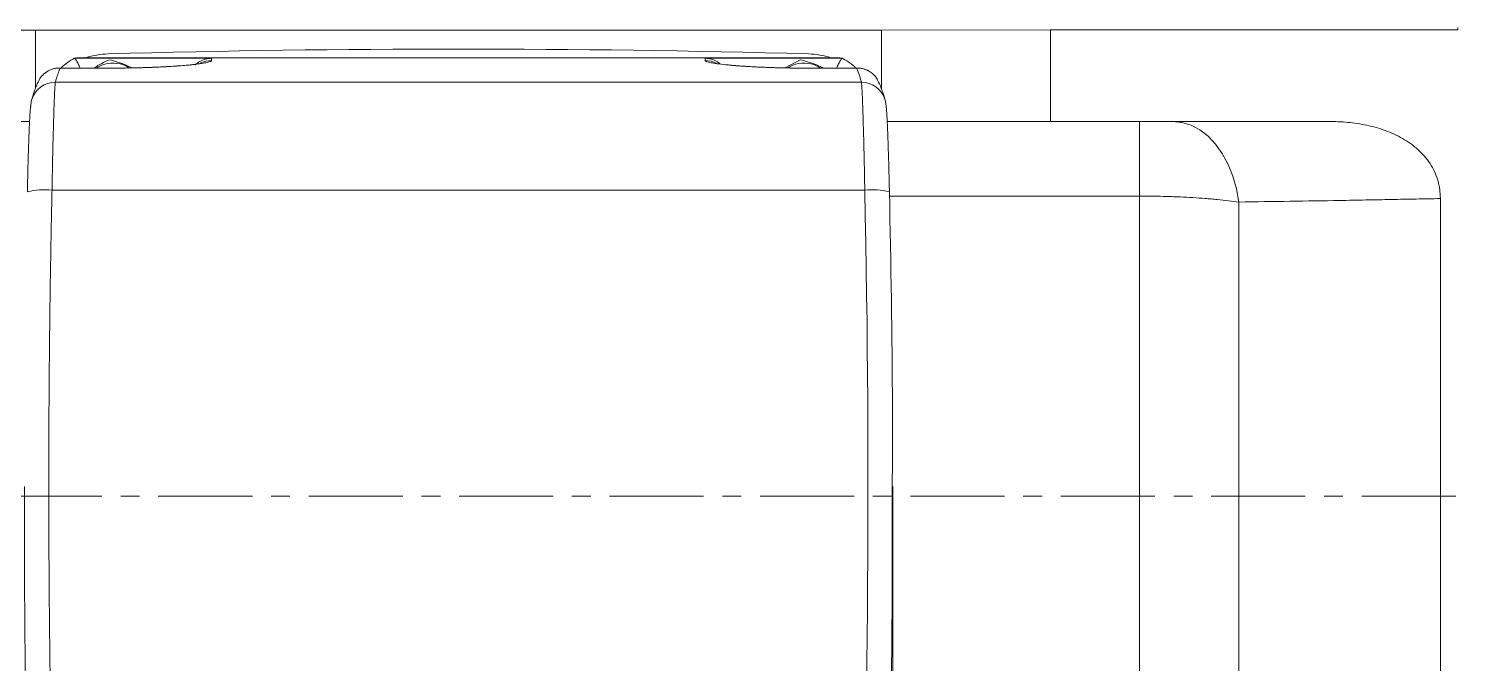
# Model space of a CAD drawing. Header units: millimetres. Extents: x -1229 to 6348, y -522 to 5252.
# Drawn here: x 664.9 to 955.4, y 1561 to 1689.7 of the extents above; entities that cross this region are included whole.
import ezdxf

# ---------------------------------------------------------------- set-up
doc = ezdxf.new("R2010")
doc.units = ezdxf.units.MM
doc.header["$LTSCALE"] = 25.4
doc.linetypes.add('CENTERX2', pattern=[0.8, 0.5, -0.1, 0.1, -0.1])
doc.layers.add('Centerline', color=5, linetype='CENTERX2', lineweight=5)

# ---------------------------------------------------------------- blocks, each defined once
blk = doc.blocks.new('HHI 365TS FRONT VIEW')
at = {"color": 7, "linetype": 'Continuous', "lineweight": 5}
for p, q in [((-519.7, 94.6), (-485.41, 94.49)), ((-485.41, 94.49), (-313.99, 94.49)), ((-485.41, 94.49), (-485.41, 82.76)), ((-313.99, 94.49), (-279.7, 94.6)), ((-313.99, 94.49), (-313.99, 82.61)), ((-279.7, 94.6), (-197.2, 94.6)), ((-279.7, 94.6), (-279.7, 76)), ((-197.2, 94.6), (-197.2, 95.04)), ((-477.5, 88.83), (-449.7, 88.83)), ((-324.2, 88.9), (-475.2, 88.9)), ((-449.7, 88.83), (-449.7, 88.36)), ((-349.7, 88.83), (-321.9, 88.83)), ((-349.7, 88.36), (-349.7, 88.83)), ((-333.46, 86.86), (-330.45, 88.52)), ((-469.7, 86.83), (-480.58, 86.83)), ((-469.7, 86.82), (-480.35, 86.82)), ((-468.96, 86.83), (-469.7, 86.82)), ((-469.7, 86.82), (-469.7, 86.83)), ((-318.82, 86.83), (-329.7, 86.83)), ((-329.7, 86.83), (-329.7, 86.82)), ((-319.05, 86.82), (-329.7, 86.82)), ((-481.36, 83.96), (-318.04, 83.96)), ((-537.74, 76), (-486.59, 76)), ((-312.81, 76), (-261.66, 76)), ((-261.66, 76), (-261.66, 60.87)), ((-317.36, 62.05), (-482.04, 62.05)), ((-312.35, 60.87), (-261.66, 60.87)), ((-261.66, 60.87), (-261.66, -60.87)), ((-241.59, 59.66), (-241.59, -59.66)), ((-200.72, 60.37), (-200.72, -60.37)), ((-311.7, -37.28), (-311.7, 2))]:
    blk.add_line(p, q, dxfattribs=at)
at = {"color": 7, "linetype": 'Continuous', "lineweight": 5, "flags": 128}
for points in [[(-486.36, 79.13), (-486.24, 80.08), (-486.12, 80.51)], [(-313.04, 79.13), (-313.16, 80.08), (-313.28, 80.51)], [(-254.97, 76), (-253.09, 75.81), (-251.24, 75.24), (-249.47, 74.29), (-247.8, 73), (-246.27, 71.38), (-244.91, 69.47), (-243.74, 67.29), (-242.78, 64.9), (-242.06, 62.34), (-241.59, 59.66)]]:
    blk.add_lwpolyline(points, dxfattribs=at)
at = {"color": 7, "linetype": 'Continuous', "lineweight": 5}
for centre, radius, start, end in [((-399.7, -2499.35), 2590.03, 88.43001, 91.56999), ((-470.25, 74.16), 15.55, 91.5225, 108.5643), ((-449.7, 83.36), 5, 89.9993, 117.6307), ((-349.7, 83.36), 5, 62.3731, 90.001), ((-329.15, 74.16), 15.55, 71.4357, 88.4775), ((-481.37, 78.97), 4.99, 89.8837, 161.9905), ((-318.03, 78.97), 4.99, 18.0095, 90.1163), ((-483.62, 47.43), 14.71, 83.8318, 103.4424), ((-315.78, 47.43), 14.71, 76.5576, 96.1682)]:
    blk.add_arc(centre, radius, start, end, dxfattribs=at)
for points, knots in [([(-477.5, 88.85), (-477.98, 88.55), (-478.94, 87.96), (-479.85, 87.25), (-480.24, 86.83), (-480.24, 86.83)], [0, 0, 0, 0, 0.487843, 0.996347, 1, 1, 1, 1]), ([(-476.44, 88.88), (-476.5, 88.88), (-476.6, 88.88), (-476.74, 88.87), (-476.88, 88.87), (-477, 88.87), (-477.11, 88.86), (-477.2, 88.86), (-477.31, 88.86), (-477.42, 88.85), (-477.49, 88.84), (-477.52, 88.84), (-477.53, 88.83), (-477.51, 88.83), (-477.5, 88.83)], [0, 0, 0, 0, 0.0759726, 0.1501251, 0.222632, 0.2936801, 0.3634677, 0.4322042, 0.5001086, 0.6263439, 0.7489626, 0.8339074, 0.9173167, 1, 1, 1, 1]), ([(-476.36, 86.83), (-476.43, 86.97), (-476.63, 87.47), (-476.95, 88.11), (-477.28, 88.69), (-477.43, 88.78), (-477.5, 88.83)], [0, 0, 0, 0, 0.119974, 0.402386, 0.708588, 1, 1, 1, 1]), ([(-473.51, 86.83), (-473.5, 86.83), (-472.49, 87.57), (-471.47, 88.04), (-470.45, 88.52)], [0, 0, 0, 0, 0.004531, 1, 1, 1, 1]), ([(-473.03, 86.83), (-472.67, 87.05), (-471.64, 87.7), (-469.51, 87.89), (-467.51, 87.63), (-466.63, 87.01), (-466.4, 86.85)], [0, 0, 0, 0, 0.18194, 0.528812, 0.875685, 1, 1, 1, 1]), ([(-470.45, 88.52), (-469.31, 88.21), (-467.79, 87.81), (-466.26, 87.05), (-465.87, 86.86)], [0, 0, 0, 0, 0.746575, 1, 1, 1, 1]), ([(-449.7, 88.36), (-449.7, 88.35), (-449.7, 88.33), (-449.72, 88.31), (-449.74, 88.28), (-449.77, 88.25), (-449.81, 88.23), (-449.86, 88.2), (-449.97, 88.15), (-450.18, 88.08), (-450.58, 87.97), (-451.1, 87.87), (-451.97, 87.73), (-453.4, 87.54), (-455.42, 87.35), (-457.47, 87.19), (-458.98, 87.1), (-460.3, 87.04), (-461.4, 86.99), (-462.57, 86.94), (-463.86, 86.9), (-465.21, 86.87), (-466.37, 86.85), (-467.26, 86.84), (-467.87, 86.83), (-468.48, 86.83), (-469.09, 86.82), (-469.5, 86.82), (-469.7, 86.82)], [0, 0, 0, 0, 0.0179268, 0.0358165, 0.0536708, 0.0714919, 0.0892816, 0.1070418, 0.1247745, 0.1873217, 0.2489542, 0.311888, 0.3732952, 0.4984508, 0.6230172, 0.6880194, 0.7484377, 0.7804193, 0.8110197, 0.8432671, 0.8740358, 0.9061582, 0.9370176, 0.9498274, 0.9624857, 0.9750368, 0.9875262, 1, 1, 1, 1]), ([(-452.97, 87.43), (-452.96, 87.45), (-452.87, 87.61), (-453.48, 87.49), (-454.5, 87.43), (-455.88, 87.31), (-457.65, 87.18), (-459.84, 87.06), (-461.95, 86.96), (-464, 86.9), (-465.59, 86.86), (-466.72, 86.85), (-467.22, 86.84)], [0, 0, 0, 0, 0.027334, 0.197922, 0.322253, 0.455258, 0.597605, 0.710929, 0.828654, 0.889602, 0.951343, 1, 1, 1, 1]), ([(-452.98, 87.49), (-452.69, 87.73), (-451.7, 88.57), (-450.53, 88.72), (-449.7, 88.83)], [0, 0, 0, 0, 0.286973, 1, 1, 1, 1]), ([(-349.7, 88.83), (-348.87, 88.73), (-347.77, 88.6), (-346.83, 87.82), (-346.6, 87.63)], [0, 0, 0, 0, 0.758062, 1, 1, 1, 1]), ([(-329.7, 86.82), (-329.8, 86.82), (-330.01, 86.82), (-330.31, 86.82), (-330.62, 86.82), (-330.92, 86.83), (-331.23, 86.83), (-331.53, 86.83), (-331.83, 86.83), (-332.14, 86.84), (-332.44, 86.84), (-333.13, 86.85), (-334.19, 86.87), (-335.54, 86.9), (-336.82, 86.94), (-338, 86.99), (-339.1, 87.04), (-340.43, 87.1), (-341.94, 87.2), (-343.99, 87.35), (-346.02, 87.54), (-347.45, 87.73), (-348.31, 87.87), (-348.82, 87.97), (-349.22, 88.08), (-349.45, 88.16), (-349.58, 88.22), (-349.65, 88.27), (-349.69, 88.31), (-349.7, 88.34), (-349.7, 88.36)], [0, 0, 0, 0, 0.006236, 0.012471, 0.018711, 0.02496, 0.031225, 0.037512, 0.043826, 0.050173, 0.056558, 0.062987, 0.093831, 0.125961, 0.156703, 0.188948, 0.219643, 0.251758, 0.312246, 0.37736, 0.50307, 0.627684, 0.688774, 0.751425, 0.81287, 0.875288, 0.90631, 0.93743, 0.968656, 1, 1, 1, 1]), ([(-329.7, 86.82), (-330.35, 86.83), (-331.62, 86.83), (-333.97, 86.86), (-336.48, 86.93), (-338.83, 87.02), (-340.83, 87.13), (-342.46, 87.24), (-343.77, 87.35), (-344.8, 87.44), (-345.36, 87.5), (-345.51, 87.5), (-345.53, 87.5)], [0, 0, 0, 0, 0.074089, 0.144868, 0.280052, 0.405531, 0.519974, 0.656877, 0.774529, 0.875879, 0.988825, 1, 1, 1, 1]), ([(-332.99, 86.85), (-332.65, 87.06), (-331.63, 87.71), (-329.51, 87.89), (-327.5, 87.62), (-326.6, 87), (-326.36, 86.83)], [0, 0, 0, 0, 0.1756972, 0.522446, 0.8691964, 1, 1, 1, 1]), ([(-330.45, 88.52), (-329.31, 88.21), (-327.76, 87.8), (-326.21, 87.03), (-325.8, 86.83)], [0, 0, 0, 0, 0.73605, 1, 1, 1, 1]), ([(-321.9, 88.83), (-321.97, 88.78), (-322.12, 88.69), (-322.45, 88.11), (-322.77, 87.47), (-322.97, 86.97), (-323.04, 86.83)], [0, 0, 0, 0, 0.291412, 0.597614, 0.880029, 1, 1, 1, 1]), ([(-322.96, 88.88), (-322.9, 88.88), (-322.8, 88.88), (-322.66, 88.87), (-322.52, 88.87), (-322.4, 88.87), (-322.29, 88.86), (-322.2, 88.86), (-322.1, 88.86), (-322, 88.85), (-321.92, 88.84), (-321.88, 88.84), (-321.87, 88.83), (-321.89, 88.83), (-321.9, 88.83)], [0, 0, 0, 0, 0.075946, 0.150207, 0.222882, 0.294079, 0.363916, 0.43252, 0.500031, 0.60681, 0.709365, 0.808493, 0.905065, 1, 1, 1, 1]), ([(-319.18, 86.83), (-319.25, 86.9), (-319.75, 87.43), (-320.67, 88.12), (-321.56, 88.63), (-321.91, 88.82)], [0, 0, 0, 0, 0.090688, 0.650192, 1, 1, 1, 1]), ([(-484.65, 84.37), (-484.91, 83.86), (-485.45, 82.77), (-485.89, 81.3), (-486.12, 80.51)], [0, 0, 0, 0, 0.464462, 1, 1, 1, 1]), ([(-482.8, 86.27), (-483.2, 85.99), (-484, 85.43), (-484.56, 84.76), (-484.64, 84.4), (-484.65, 84.37)], [0, 0, 0, 0, 0.480042, 0.9598, 1, 1, 1, 1]), ([(-480.35, 86.82), (-480.42, 86.83), (-480.55, 86.83), (-480.76, 86.83), (-480.99, 86.81), (-481.28, 86.78), (-481.6, 86.72), (-481.92, 86.64), (-482.23, 86.53), (-482.51, 86.42), (-482.71, 86.32), (-482.8, 86.27)], [0, 0, 0, 0, 0.076979, 0.160572, 0.25089, 0.353695, 0.50113, 0.645261, 0.750033, 0.882311, 1, 1, 1, 1]), ([(-480.35, 86.82), (-480.39, 86.75), (-480.46, 86.61), (-480.56, 86.38), (-480.66, 86.14), (-480.75, 85.9), (-480.85, 85.64), (-480.94, 85.38), (-481.03, 85.11), (-481.11, 84.84), (-481.2, 84.55), (-481.28, 84.26), (-481.33, 84.06), (-481.36, 83.96)], [0, 0, 0, 0, 0.092655, 0.18496, 0.276917, 0.368524, 0.459782, 0.550691, 0.641251, 0.731462, 0.821324, 0.910836, 1, 1, 1, 1]), ([(-316.6, 86.27), (-316.66, 86.3), (-316.78, 86.36), (-316.98, 86.45), (-317.2, 86.54), (-317.48, 86.64), (-317.8, 86.72), (-318.12, 86.78), (-318.44, 86.82), (-318.74, 86.83), (-318.95, 86.83), (-319.05, 86.82)], [0, 0, 0, 0, 0.0768208, 0.1601844, 0.2499828, 0.3547442, 0.4988845, 0.6463098, 0.7491238, 0.8820588, 1, 1, 1, 1]), ([(-314.77, 84.36), (-314.83, 84.49), (-315.07, 85.08), (-315.71, 85.74), (-316.47, 86.19), (-316.6, 86.27)], [0, 0, 0, 0, 0.196125, 0.855505, 1, 1, 1, 1]), ([(-313.28, 80.51), (-313.51, 81.3), (-313.95, 82.77), (-314.49, 83.86), (-314.75, 84.37)], [0, 0, 0, 0, 0.5353723, 1, 1, 1, 1]), ([(-482.04, 62.05), (-482.02, 63.48), (-481.99, 64.87), (-481.95, 66.92), (-481.94, 67.59), (-481.91, 68.92), (-481.89, 69.58), (-481.85, 71.52), (-481.82, 72.74), (-481.77, 74.46), (-481.75, 75.02), (-481.72, 76.1), (-481.71, 76.63), (-481.66, 78.13), (-481.63, 79.02), (-481.58, 80.22), (-481.57, 80.59), (-481.54, 81.29), (-481.52, 81.61), (-481.48, 82.49), (-481.45, 82.95), (-481.42, 83.47), (-481.4, 83.61), (-481.38, 83.83), (-481.37, 83.91), (-481.36, 83.96)], [0, 0, 0, 0, 0.125, 0.125, 0.1875, 0.1875, 0.25, 0.25, 0.375, 0.375, 0.4375, 0.4375, 0.5, 0.5, 0.625, 0.625, 0.6875, 0.6875, 0.75, 0.75, 0.875, 0.875, 0.9375, 0.9375, 1, 1, 1, 1]), ([(-318.04, 83.96), (-318.02, 83.86), (-318, 83.64), (-317.96, 83.13), (-317.95, 82.93), (-317.92, 82.46), (-317.91, 82.2), (-317.86, 81.32), (-317.83, 80.63), (-317.79, 79.43), (-317.77, 79.01), (-317.74, 78.11), (-317.73, 77.63), (-317.68, 76.13), (-317.65, 75.06), (-317.6, 73.33), (-317.58, 72.74), (-317.55, 71.51), (-317.54, 70.87), (-317.49, 68.94), (-317.46, 67.62), (-317.42, 65.57), (-317.41, 64.88), (-317.38, 63.48), (-317.37, 62.77), (-317.36, 62.05)], [0, 0, 0, 0, 0.125, 0.125, 0.1875, 0.1875, 0.25, 0.25, 0.375, 0.375, 0.4375, 0.4375, 0.5, 0.5, 0.625, 0.625, 0.6875, 0.6875, 0.75, 0.75, 0.875, 0.875, 0.9375, 0.9375, 1, 1, 1, 1]), ([(-487.04, 61.74), (-487.04, 61.88), (-487.03, 62.16), (-487.02, 62.57), (-487.01, 62.99), (-487, 63.41), (-486.99, 63.82), (-486.98, 64.23), (-486.97, 64.64), (-486.95, 65.46), (-486.92, 66.67), (-486.88, 68.22), (-486.83, 69.72), (-486.77, 71.61), (-486.69, 73.76), (-486.61, 75.55), (-486.55, 76.74), (-486.51, 77.51), (-486.46, 78.13), (-486.43, 78.54), (-486.41, 78.79), (-486.39, 78.94), (-486.37, 79.06), (-486.36, 79.1), (-486.36, 79.13)], [0, 0, 0, 0, 0.015643, 0.031264, 0.046873, 0.062475, 0.078079, 0.093693, 0.109323, 0.124978, 0.187497, 0.25007, 0.312436, 0.374861, 0.49995, 0.624503, 0.687145, 0.749802, 0.812093, 0.874394, 0.905828, 0.937199, 0.968568, 1, 1, 1, 1]), ([(-313.04, 79.13), (-313.04, 79.12), (-313.03, 79.09), (-313.03, 79.05), (-313.02, 79), (-313.01, 78.94), (-313, 78.87), (-312.99, 78.79), (-312.98, 78.7), (-312.97, 78.5), (-312.94, 78.14), (-312.89, 77.51), (-312.85, 76.75), (-312.79, 75.56), (-312.71, 73.77), (-312.63, 71.62), (-312.57, 69.73), (-312.52, 68.23), (-312.48, 66.68), (-312.44, 65.34), (-312.42, 64.25), (-312.4, 63.42), (-312.38, 62.58), (-312.36, 62.02), (-312.36, 61.74)], [0, 0, 0, 0, 0.015643, 0.031265, 0.046873, 0.062475, 0.078078, 0.093691, 0.109322, 0.124976, 0.187502, 0.25007, 0.312441, 0.374856, 0.499948, 0.624499, 0.68712, 0.7498, 0.812074, 0.874394, 0.905822, 0.937191, 0.968563, 1, 1, 1, 1]), ([(-261.66, 76), (-261.56, 76), (-261.35, 76), (-261.05, 76), (-260.74, 76), (-260.44, 76), (-260.13, 76), (-259.63, 76), (-258.93, 76), (-258.06, 76), (-257.22, 76), (-256.51, 76), (-255.92, 76), (-255.43, 76), (-255.12, 76), (-254.97, 76)], [0, 0, 0, 0, 0.041829, 0.083586, 0.125311, 0.167048, 0.208838, 0.250723, 0.375261, 0.500054, 0.624449, 0.749194, 0.832681, 0.916178, 1, 1, 1, 1]), ([(-254.97, 76), (-252.74, 76), (-248.35, 76), (-241.84, 76), (-235.52, 76), (-229.38, 76), (-225.35, 76), (-223.37, 76)], [0, 0, 0, 0, 0.211104, 0.416655, 0.616655, 0.811103, 1, 1, 1, 1]), ([(-223.37, 76), (-222.06, 76), (-220.76, 75.94), (-218.18, 75.69), (-216.9, 75.5), (-215, 75.09), (-214.37, 74.93), (-213.11, 74.58), (-212.49, 74.38), (-210.67, 73.71), (-209.5, 73.18), (-207.83, 72.23), (-207.28, 71.88), (-206.24, 71.14), (-205.75, 70.74), (-204.81, 69.89), (-204.37, 69.44), (-203.75, 68.72), (-203.55, 68.48), (-203.16, 67.97), (-202.98, 67.71), (-202.13, 66.4), (-201.61, 65.28), (-201.17, 63.78), (-201.09, 63.47), (-200.95, 62.86), (-200.9, 62.55), (-200.77, 61.62), (-200.72, 61), (-200.72, 60.37)], [0, 0, 0, 0, 0.125, 0.125, 0.25, 0.25, 0.3125, 0.3125, 0.375, 0.375, 0.5, 0.5, 0.5625, 0.5625, 0.625, 0.625, 0.6875, 0.6875, 0.71875, 0.71875, 0.75, 0.75, 0.875, 0.875, 0.90625, 0.90625, 0.9375, 0.9375, 1, 1, 1, 1]), ([(-482.04, 62.05), (-482.07, 60.66), (-482.13, 57.87), (-482.22, 53.69), (-482.29, 49.5), (-482.36, 45.31), (-482.43, 41.12), (-482.48, 36.92), (-482.53, 32.71), (-482.58, 28.51), (-482.61, 24.29), (-482.64, 20.08), (-482.67, 15.86), (-482.68, 11.63), (-482.7, 7.41), (-482.7, 3.17), (-482.7, -1.06), (-482.69, -5.3), (-482.67, -9.55), (-482.65, -13.8), (-482.63, -18.05), (-482.59, -22.31), (-482.55, -26.57), (-482.5, -30.83), (-482.45, -35.1), (-482.39, -39.37), (-482.32, -43.65), (-482.25, -47.93), (-482.17, -52.21), (-482.08, -56.5), (-481.99, -60.79), (-481.89, -65.09), (-481.78, -69.39), (-481.67, -73.69), (-481.55, -78), (-481.42, -82.31), (-481.29, -86.62), (-481.15, -90.94), (-481.01, -95.26), (-480.85, -99.59), (-480.7, -103.92), (-480.59, -106.81), (-480.53, -108.25)], [0, 0, 0, 0, 0.024589, 0.049198, 0.073828, 0.098478, 0.123148, 0.147839, 0.172551, 0.197284, 0.222037, 0.246811, 0.271606, 0.296422, 0.321258, 0.346116, 0.370995, 0.395895, 0.420817, 0.44576, 0.470724, 0.495709, 0.520716, 0.545744, 0.570794, 0.595866, 0.620959, 0.646074, 0.671211, 0.69637, 0.72155, 0.746753, 0.771978, 0.797224, 0.822493, 0.847784, 0.873098, 0.898433, 0.923791, 0.949172, 0.974575, 1, 1, 1, 1]), ([(-312.36, 61.74), (-312.07, 47.17), (-311.67, 27.28), (-311.76, 7.34), (-311.78, 2)], [0, 0, 0, 0, 0.731912, 1, 1, 1, 1]), ([(-261.66, 60.87), (-259.8, 60.87), (-257.97, 60.84), (-255.69, 60.78), (-255.23, 60.76), (-254.34, 60.73), (-253.89, 60.71), (-252.57, 60.65), (-251.7, 60.61), (-250, 60.5), (-249.17, 60.45), (-247.94, 60.35), (-247.54, 60.32), (-246.73, 60.25), (-246.34, 60.21), (-244.38, 60.02), (-242.93, 59.85), (-241.59, 59.66)], [0, 0, 0, 0, 0.25, 0.25, 0.3125, 0.3125, 0.375, 0.375, 0.5, 0.5, 0.625, 0.625, 0.6875, 0.6875, 0.75, 0.75, 1, 1, 1, 1]), ([(-200.72, 60.37), (-202.36, 60.33), (-205.67, 60.27), (-210.71, 60.17), (-215.87, 60.07), (-222.69, 59.95), (-231.27, 59.81), (-238.1, 59.71), (-241.59, 59.66)], [0, 0, 0, 0, 0.1206504, 0.2441998, 0.3706492, 0.4999997, 0.7446719, 1, 1, 1, 1]), ([(-485.31, -113.86), (-485.84, -99.16), (-486.9, -69.81), (-487.63, -31.18), (-487.62, -7.27), (-487.62, 2)], [0, 0, 0, 0, 0.380367, 0.759806, 1, 1, 1, 1]), ([(-311.78, 2), (-311.78, -7.27), (-311.77, -31.18), (-312.5, -69.81), (-313.56, -99.16), (-314.09, -113.86)], [0, 0, 0, 0, 0.240194, 0.619633, 1, 1, 1, 1])]:
    blk.add_open_spline(points, degree=3, knots=knots, dxfattribs=at)
for points in [[(-476.44, 88.88), (-476.05, 88.89), (-475.64, 88.9), (-475.2, 88.9)], [(-324.2, 88.9), (-323.76, 88.9), (-323.35, 88.89), (-322.96, 88.88)], [(-319.05, 86.82), (-318.67, 86.05), (-318.33, 85.1), (-318.04, 83.96)], [(-317.36, 62.05), (-316.1, 5.2), (-316.67, -51.57), (-318.87, -108.25)]]:
    blk.add_open_spline(points, degree=3, dxfattribs=at)
at = {"layer": 'Centerline', "linetype": 'CENTERX2', "lineweight": 5, "ltscale": 1.5}
blk.add_line((-887.22, 0), (73.43, 0), dxfattribs=at)

msp = doc.modelspace()

# ---------------------------------------------------------------- block references
at = {"color": 7, "lineweight": 5}
msp.add_blockref('HHI 365TS FRONT VIEW', (1151.698, 1594.899), dxfattribs=at)

doc.saveas('drawing.dxf')
